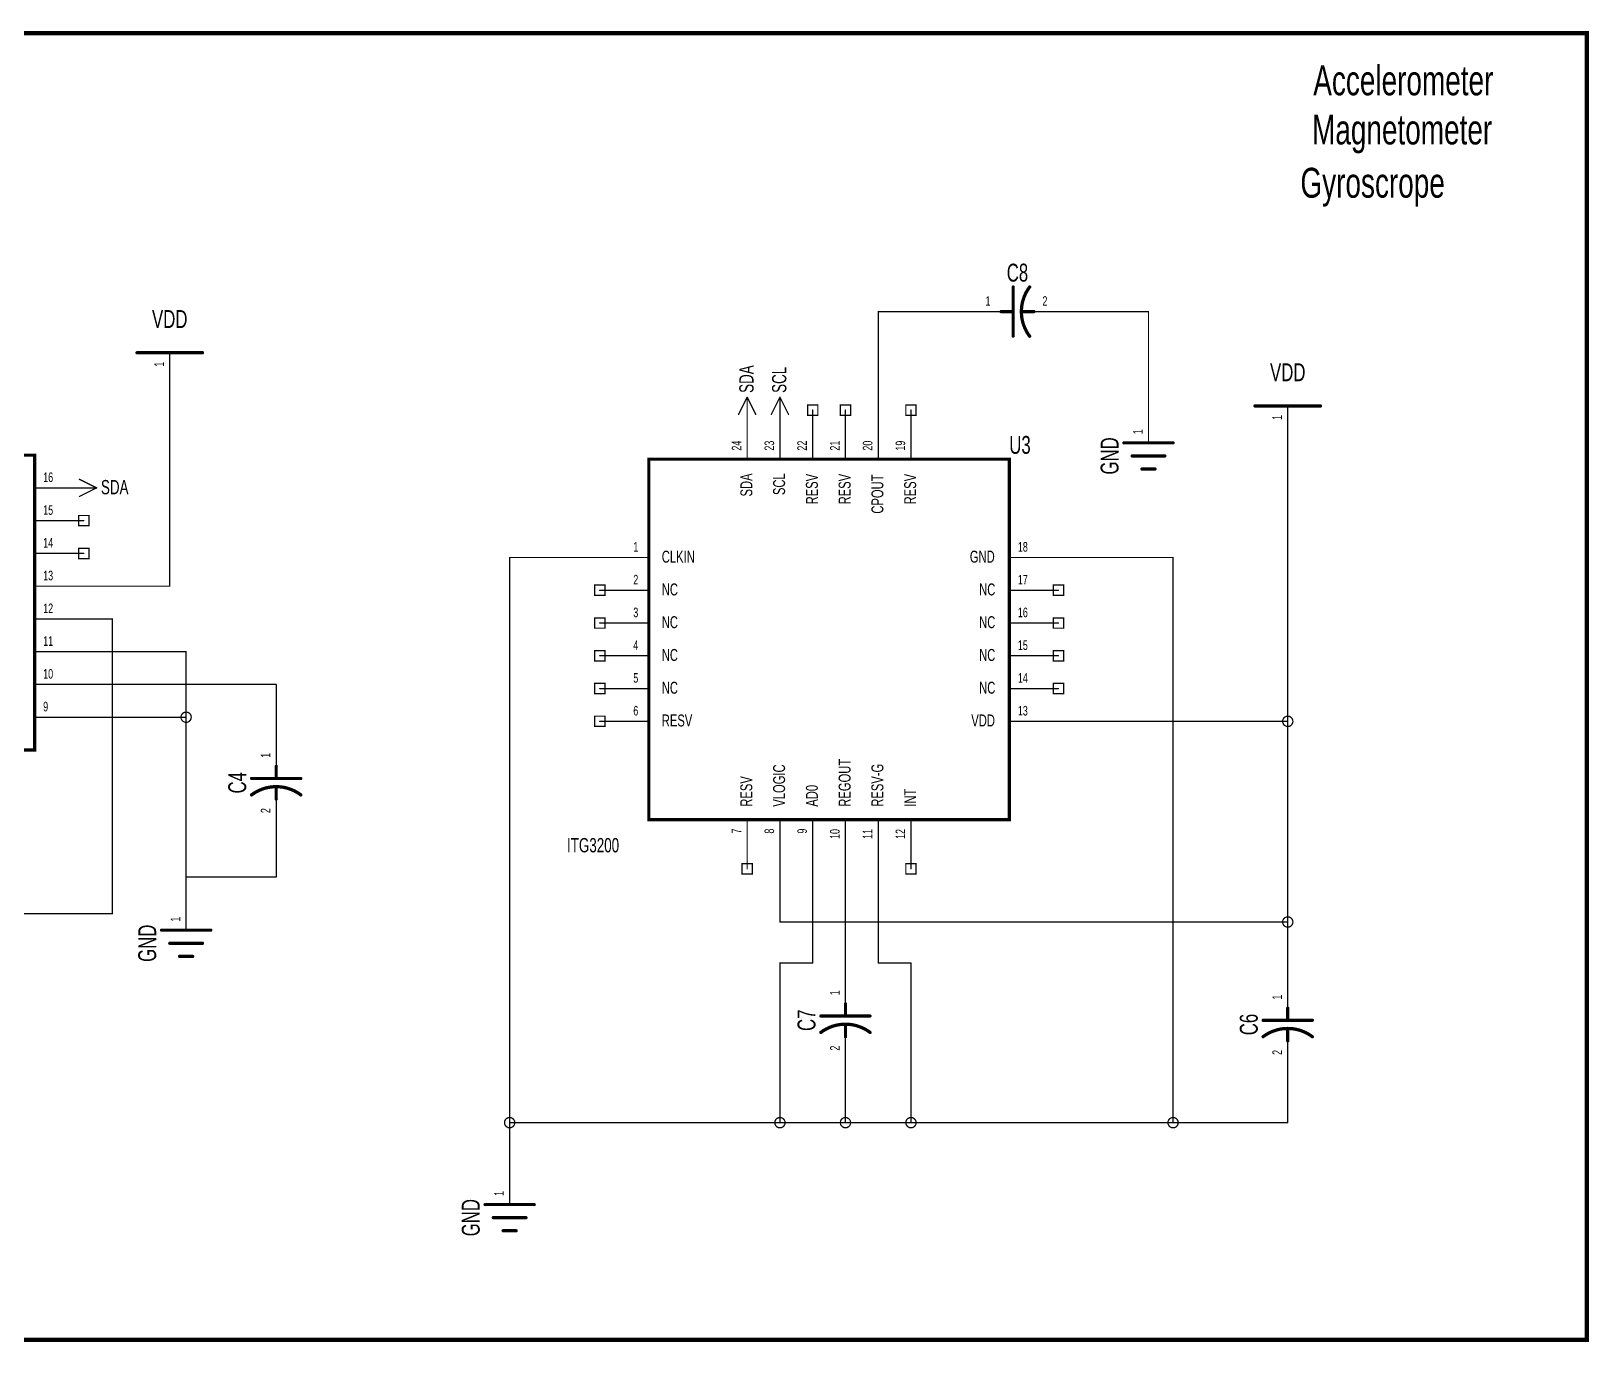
# Model space of a CAD drawing. Extents: x -0.01 to 8.42, y -0.01 to 8.02.
# Drawn here: x 3.664 to 8.419, y -0.007 to 3.994 of the extents above; entities that cross this region are included whole.
import ezdxf
from ezdxf.enums import TextEntityAlignment as Align

# ---------------------------------------------------------------- set-up
doc = ezdxf.new("R2010")
doc.units = 0
for name, color, linetype in [('Element', 253, 'CONTINUOUS'), ('Net', 50, 'CONTINUOUS'), ('Pin', 50, 'CONTINUOUS'), ('Shapes', 252, 'CONTINUOUS')]:
    doc.layers.add(name, color=color, linetype=linetype)

msp = doc.modelspace()

# ---------------------------------------------------------------- linework, layer by layer
at = {"layer": 'Element', "linetype": 'CONTINUOUS'}
for points, const_width in [([(6.6595, 3.213, 1), (6.6645, 3.213, 1), (6.6595, 3.213, 1)], 0.0049), ([(6.7097, 3.2132, 1), (6.7147, 3.2132, 1), (6.7097, 3.2132, 1)], 0.005), ([(6.6225, 3.138, 1), (6.6275, 3.138, 1), (6.6225, 3.138, 1)], 0.0049), ([(6.6595, 3.138, 1), (6.6645, 3.138, 1), (6.6595, 3.138, 1)], 0.0049), ([(6.6845, 3.138, 1), (6.6895, 3.138, 1), (6.6845, 3.138, 1)], 0.0049), ([(6.7225, 3.138, 1), (6.7275, 3.138, 1), (6.7225, 3.138, 1)], 0.0049), ([(6.6595, 3.063, 1), (6.6645, 3.063, 1), (6.6595, 3.063, 1)], 0.0049), ([(6.7097, 3.0628, 1), (6.7147, 3.0628, 1), (6.7097, 3.0628, 1)], 0.005), ([(3.985, 3.0125, 1), (3.99, 3.0125, 1), (3.985, 3.0125, 1)], 0.0049), ([(4.185, 3.0125, 1), (4.19, 3.0125, 1), (4.185, 3.0125, 1)], 0.0049), ([(7.3975, 2.85, 1), (7.4025, 2.85, 1), (7.3975, 2.85, 1)], 0.0049), ([(7.5975, 2.85, 1), (7.6025, 2.85, 1), (7.5975, 2.85, 1)], 0.0049), ([(6.9975, 2.7375, 1), (7.0025, 2.7375, 1), (6.9975, 2.7375, 1)], 0.0049), ([(7.1475, 2.7375, 1), (7.1525, 2.7375, 1), (7.1475, 2.7375, 1)], 0.0049), ([(7.0225, 2.6975, 1), (7.0275, 2.6975, 1), (7.0225, 2.6975, 1)], 0.0049), ([(7.1225, 2.6975, 1), (7.1275, 2.6975, 1), (7.1225, 2.6975, 1)], 0.0049), ([(7.0525, 2.6575, 1), (7.0575, 2.6575, 1), (7.0525, 2.6575, 1)], 0.0049), ([(7.0925, 2.6575, 1), (7.0975, 2.6575, 1), (7.0925, 2.6575, 1)], 0.0049), ([(4.335, 1.713, 1), (4.34, 1.713, 1), (4.335, 1.713, 1)], 0.0049), ([(4.41, 1.75, 1), (4.415, 1.75, 1), (4.41, 1.75, 1)], 0.0049), ([(4.41, 1.713, 1), (4.415, 1.713, 1), (4.41, 1.713, 1)], 0.0049), ([(4.485, 1.713, 1), (4.49, 1.713, 1), (4.485, 1.713, 1)], 0.0049), ([(4.3348, 1.6628, 1), (4.3398, 1.6628, 1), (4.3348, 1.6628, 1)], 0.005), ([(4.41, 1.688, 1), (4.415, 1.688, 1), (4.41, 1.688, 1)], 0.0049), ([(4.4852, 1.6628, 1), (4.4902, 1.6628, 1), (4.4852, 1.6628, 1)], 0.005), ([(4.41, 1.65, 1), (4.415, 1.65, 1), (4.41, 1.65, 1)], 0.0049), ([(4.06, 1.25, 1), (4.065, 1.25, 1), (4.06, 1.25, 1)], 0.0049), ([(4.21, 1.25, 1), (4.215, 1.25, 1), (4.21, 1.25, 1)], 0.0049), ([(4.085, 1.21, 1), (4.09, 1.21, 1), (4.085, 1.21, 1)], 0.0049), ([(4.185, 1.21, 1), (4.19, 1.21, 1), (4.185, 1.21, 1)], 0.0049), ([(4.115, 1.17, 1), (4.12, 1.17, 1), (4.115, 1.17, 1)], 0.0049), ([(4.155, 1.17, 1), (4.16, 1.17, 1), (4.155, 1.17, 1)], 0.0049), ([(6.1475, 1.025, 1), (6.1525, 1.025, 1), (6.1475, 1.025, 1)], 0.0049), ([(7.4975, 1.012, 1), (7.5025, 1.012, 1), (7.4975, 1.012, 1)], 0.0049), ([(6.0725, 0.988, 1), (6.0775, 0.988, 1), (6.0725, 0.988, 1)], 0.0049), ([(6.1475, 0.988, 1), (6.1525, 0.988, 1), (6.1475, 0.988, 1)], 0.0049), ([(6.1475, 0.963, 1), (6.1525, 0.963, 1), (6.1475, 0.963, 1)], 0.0049), ([(6.2225, 0.988, 1), (6.2275, 0.988, 1), (6.2225, 0.988, 1)], 0.0049), ([(7.4225, 0.975, 1), (7.4275, 0.975, 1), (7.4225, 0.975, 1)], 0.0049), ([(7.4975, 0.975, 1), (7.5025, 0.975, 1), (7.4975, 0.975, 1)], 0.0049), ([(7.4975, 0.95, 1), (7.5025, 0.95, 1), (7.4975, 0.95, 1)], 0.0049), ([(7.5725, 0.975, 1), (7.5775, 0.975, 1), (7.5725, 0.975, 1)], 0.0049), ([(6.0723, 0.9378, 1), (6.0773, 0.9378, 1), (6.0723, 0.9378, 1)], 0.005), ([(6.1475, 0.925, 1), (6.1525, 0.925, 1), (6.1475, 0.925, 1)], 0.0049), ([(6.2227, 0.9378, 1), (6.2277, 0.9378, 1), (6.2227, 0.9378, 1)], 0.005), ([(7.4223, 0.9248, 1), (7.4273, 0.9248, 1), (7.4223, 0.9248, 1)], 0.005), ([(7.4975, 0.912, 1), (7.5025, 0.912, 1), (7.4975, 0.912, 1)], 0.0049), ([(7.5727, 0.9248, 1), (7.5777, 0.9248, 1), (7.5727, 0.9248, 1)], 0.005), ([(5.0475, 0.4125, 1), (5.0525, 0.4125, 1), (5.0475, 0.4125, 1)], 0.0049), ([(5.1975, 0.4125, 1), (5.2025, 0.4125, 1), (5.1975, 0.4125, 1)], 0.0049), ([(5.0725, 0.3725, 1), (5.0775, 0.3725, 1), (5.0725, 0.3725, 1)], 0.0049), ([(5.1025, 0.3325, 1), (5.1075, 0.3325, 1), (5.1025, 0.3325, 1)], 0.0049), ([(5.1425, 0.3325, 1), (5.1475, 0.3325, 1), (5.1425, 0.3325, 1)], 0.0049), ([(5.1725, 0.3725, 1), (5.1775, 0.3725, 1), (5.1725, 0.3725, 1)], 0.0049)]:
    msp.add_lwpolyline(points, format="xyb", dxfattribs=dict(at, const_width=const_width))
for points, const_width in [([(6.662, 3.063), (6.662, 3.213)], 0.0098), ([(6.7122, 3.2132), (6.7075, 3.2066), (6.7033, 3.1997), (6.6995, 3.1926), (6.6963, 3.1852), (6.6935, 3.1777), (6.6911, 3.1699), (6.6893, 3.1621), (6.688, 3.1541), (6.6873, 3.1461), (6.687, 3.138), (6.6873, 3.1299), (6.688, 3.1219), (6.6893, 3.1139), (6.6911, 3.1061), (6.6935, 3.0983), (6.6963, 3.0908), (6.6996, 3.0834), (6.7033, 3.0763), (6.7075, 3.0694), (6.7122, 3.0628)], 0.01), ([(6.625, 3.138), (6.662, 3.138)], 0.0098), ([(6.687, 3.138), (6.725, 3.138)], 0.0098), ([(3.9875, 3.0125), (4.1875, 3.0125)], 0.0098), ([(7.4, 2.85), (7.6, 2.85)], 0.0098), ([(7, 2.7375), (7.15, 2.7375)], 0.0098), ([(3.175, 2.7), (3.675, 2.7), (3.675, 1.8), (3.175, 1.8), (3.175, 2.7)], 0.0098), ([(5.55, 2.6875), (6.65, 2.6875), (6.65, 1.5875), (5.55, 1.5875), (5.55, 2.6875)], 0.0098), ([(7.025, 2.6975), (7.125, 2.6975)], 0.0098), ([(7.055, 2.6575), (7.095, 2.6575)], 0.0098), ([(4.3375, 1.713), (4.4875, 1.713)], 0.0098), ([(4.4125, 1.75), (4.4125, 1.713)], 0.0098), ([(4.4877, 1.6628), (4.4811, 1.6675), (4.4742, 1.6717), (4.4671, 1.6755), (4.4597, 1.6787), (4.4522, 1.6815), (4.4444, 1.6839), (4.4366, 1.6857), (4.4286, 1.687), (4.4206, 1.6877), (4.4125, 1.688), (4.4044, 1.6877), (4.3964, 1.687), (4.3884, 1.6857), (4.3806, 1.6839), (4.3728, 1.6815), (4.3653, 1.6787), (4.3579, 1.6754), (4.3508, 1.6717), (4.3439, 1.6675), (4.3373, 1.6628)], 0.01), ([(4.4125, 1.688), (4.4125, 1.65)], 0.0098), ([(4.0625, 1.25), (4.2125, 1.25)], 0.0098), ([(4.0875, 1.21), (4.1875, 1.21)], 0.0098), ([(4.1175, 1.17), (4.1575, 1.17)], 0.0098), ([(6.15, 1.025), (6.15, 0.988)], 0.0098), ([(7.5, 1.012), (7.5, 0.975)], 0.0098), ([(6.2252, 0.9378), (6.2186, 0.9425), (6.2117, 0.9467), (6.2046, 0.9505), (6.1972, 0.9537), (6.1897, 0.9565), (6.1819, 0.9589), (6.1741, 0.9607), (6.1661, 0.962), (6.1581, 0.9627), (6.15, 0.963), (6.1419, 0.9627), (6.1339, 0.962), (6.1259, 0.9607), (6.1181, 0.9589), (6.1103, 0.9565), (6.1028, 0.9537), (6.0954, 0.9504), (6.0883, 0.9467), (6.0814, 0.9425), (6.0748, 0.9378)], 0.01), ([(6.075, 0.988), (6.225, 0.988)], 0.0098), ([(6.15, 0.963), (6.15, 0.925)], 0.0098), ([(7.5752, 0.9248), (7.5686, 0.9295), (7.5617, 0.9337), (7.5546, 0.9375), (7.5472, 0.9407), (7.5397, 0.9435), (7.5319, 0.9459), (7.5241, 0.9477), (7.5161, 0.949), (7.5081, 0.9497), (7.5, 0.95), (7.4919, 0.9497), (7.4839, 0.949), (7.4759, 0.9477), (7.4681, 0.9459), (7.4603, 0.9435), (7.4528, 0.9407), (7.4454, 0.9374), (7.4383, 0.9337), (7.4314, 0.9295), (7.4248, 0.9248)], 0.01), ([(7.425, 0.975), (7.575, 0.975)], 0.0098), ([(7.5, 0.95), (7.5, 0.912)], 0.0098), ([(5.05, 0.4125), (5.2, 0.4125)], 0.0098), ([(5.075, 0.3725), (5.175, 0.3725)], 0.0098), ([(5.105, 0.3325), (5.145, 0.3325)], 0.0098)]:
    msp.add_lwpolyline(points, dxfattribs=dict(at, const_width=const_width))
at = {"layer": 'Net', "linetype": 'CONTINUOUS', "const_width": 0.002}
for points in [[(6.249, 3.138, 1), (6.251, 3.138, 1), (6.249, 3.138, 1)], [(6.249, 3.138, 1), (6.251, 3.138, 1), (6.249, 3.138, 1)], [(6.474, 3.138, 1), (6.476, 3.138, 1), (6.474, 3.138, 1)], [(6.874, 3.138, 1), (6.876, 3.138, 1), (6.874, 3.138, 1)], [(7.074, 3.138, 1), (7.076, 3.138, 1), (7.074, 3.138, 1)], [(7.074, 3.138, 1), (7.076, 3.138, 1), (7.074, 3.138, 1)], [(4.0865, 2.8625, 1), (4.0885, 2.8625, 1), (4.0865, 2.8625, 1)], [(7.074, 2.8875, 1), (7.076, 2.8875, 1), (7.074, 2.8875, 1)], [(6.249, 2.8375, 1), (6.251, 2.8375, 1), (6.249, 2.8375, 1)], [(7.499, 2.7, 1), (7.501, 2.7, 1), (7.499, 2.7, 1)], [(5.124, 2.3875, 1), (5.126, 2.3875, 1), (5.124, 2.3875, 1)], [(5.124, 2.3875, 1), (5.126, 2.3875, 1), (5.124, 2.3875, 1)], [(5.399, 2.3875, 1), (5.401, 2.3875, 1), (5.399, 2.3875, 1)], [(6.799, 2.3875, 1), (6.801, 2.3875, 1), (6.799, 2.3875, 1)], [(7.149, 2.3875, 1), (7.151, 2.3875, 1), (7.149, 2.3875, 1)], [(7.149, 2.3875, 1), (7.151, 2.3875, 1), (7.149, 2.3875, 1)], [(3.824, 2.3, 1), (3.826, 2.3, 1), (3.824, 2.3, 1)], [(4.0865, 2.3, 1), (4.0885, 2.3, 1), (4.0865, 2.3, 1)], [(4.0865, 2.3, 1), (4.0885, 2.3, 1), (4.0865, 2.3, 1)], [(3.824, 2.2, 1), (3.826, 2.2, 1), (3.824, 2.2, 1)], [(3.9115, 2.2, 1), (3.9135, 2.2, 1), (3.9115, 2.2, 1)], [(3.9115, 2.2, 1), (3.9135, 2.2, 1), (3.9115, 2.2, 1)], [(3.824, 2.1, 1), (3.826, 2.1, 1), (3.824, 2.1, 1)], [(4.1365, 2.1, 1), (4.1385, 2.1, 1), (4.1365, 2.1, 1)], [(4.1365, 2.1, 1), (4.1385, 2.1, 1), (4.1365, 2.1, 1)], [(3.824, 2, 1), (3.826, 2, 1), (3.824, 2, 1)], [(4.4115, 2, 1), (4.4135, 2, 1), (4.4115, 2, 1)], [(4.4115, 2, 1), (4.4135, 2, 1), (4.4115, 2, 1)], [(3.824, 1.9, 1), (3.826, 1.9, 1), (3.824, 1.9, 1)], [(4.1208, 1.9, 1), (4.1227, 1.9, 1), (4.1208, 1.9, 1)], [(4.1208, 1.9, 1), (4.1227, 1.9, 1), (4.1208, 1.9, 1)], [(4.1365, 1.9, 1), (4.1385, 1.9, 1), (4.1365, 1.9, 1)], [(4.1365, 1.9, 1), (4.1385, 1.9, 1), (4.1365, 1.9, 1)], [(4.1365, 1.9, 1), (4.1385, 1.9, 1), (4.1365, 1.9, 1)], [(4.1365, 1.9, 1), (4.1385, 1.9, 1), (4.1365, 1.9, 1)], [(4.4115, 1.9, 1), (4.4135, 1.9, 1), (4.4115, 1.9, 1)], [(6.799, 1.8875, 1), (6.801, 1.8875, 1), (6.799, 1.8875, 1)], [(7.4833, 1.8875, 1), (7.4852, 1.8875, 1), (7.4833, 1.8875, 1)], [(7.499, 1.8875, 1), (7.501, 1.8875, 1), (7.499, 1.8875, 1)], [(7.499, 1.8875, 1), (7.501, 1.8875, 1), (7.499, 1.8875, 1)], [(7.499, 1.8875, 1), (7.501, 1.8875, 1), (7.499, 1.8875, 1)], [(4.4115, 1.5, 1), (4.4135, 1.5, 1), (4.4115, 1.5, 1)], [(5.949, 1.4375, 1), (5.951, 1.4375, 1), (5.949, 1.4375, 1)], [(6.049, 1.4375, 1), (6.051, 1.4375, 1), (6.049, 1.4375, 1)], [(6.149, 1.4375, 1), (6.151, 1.4375, 1), (6.149, 1.4375, 1)], [(6.249, 1.4375, 1), (6.251, 1.4375, 1), (6.249, 1.4375, 1)], [(4.1365, 1.4125, 1), (4.1385, 1.4125, 1), (4.1365, 1.4125, 1)], [(4.1365, 1.4125, 1), (4.1385, 1.4125, 1), (4.1365, 1.4125, 1)], [(4.1365, 1.4, 1), (4.1385, 1.4, 1), (4.1365, 1.4, 1)], [(4.4115, 1.4125, 1), (4.4135, 1.4125, 1), (4.4115, 1.4125, 1)], [(4.4115, 1.4125, 1), (4.4135, 1.4125, 1), (4.4115, 1.4125, 1)], [(3.9115, 1.3, 1), (3.9135, 1.3, 1), (3.9115, 1.3, 1)], [(3.9115, 1.3, 1), (3.9135, 1.3, 1), (3.9115, 1.3, 1)], [(5.949, 1.275, 1), (5.951, 1.275, 1), (5.949, 1.275, 1)], [(5.949, 1.275, 1), (5.951, 1.275, 1), (5.949, 1.275, 1)], [(7.4833, 1.275, 1), (7.4852, 1.275, 1), (7.4833, 1.275, 1)], [(7.499, 1.275, 1), (7.501, 1.275, 1), (7.499, 1.275, 1)], [(7.499, 1.275, 1), (7.501, 1.275, 1), (7.499, 1.275, 1)], [(7.499, 1.275, 1), (7.501, 1.275, 1), (7.499, 1.275, 1)], [(5.949, 1.15, 1), (5.951, 1.15, 1), (5.949, 1.15, 1)], [(5.949, 1.15, 1), (5.951, 1.15, 1), (5.949, 1.15, 1)], [(6.049, 1.15, 1), (6.051, 1.15, 1), (6.049, 1.15, 1)], [(6.049, 1.15, 1), (6.051, 1.15, 1), (6.049, 1.15, 1)], [(6.149, 1.175, 1), (6.151, 1.175, 1), (6.149, 1.175, 1)], [(6.249, 1.15, 1), (6.251, 1.15, 1), (6.249, 1.15, 1)], [(6.249, 1.15, 1), (6.251, 1.15, 1), (6.249, 1.15, 1)], [(6.349, 1.15, 1), (6.351, 1.15, 1), (6.349, 1.15, 1)], [(6.349, 1.15, 1), (6.351, 1.15, 1), (6.349, 1.15, 1)], [(7.499, 1.162, 1), (7.501, 1.162, 1), (7.499, 1.162, 1)], [(6.149, 0.775, 1), (6.151, 0.775, 1), (6.149, 0.775, 1)], [(7.499, 0.762, 1), (7.501, 0.762, 1), (7.499, 0.762, 1)], [(5.1083, 0.6625, 1), (5.1102, 0.6625, 1), (5.1083, 0.6625, 1)], [(5.124, 0.6625, 1), (5.126, 0.6625, 1), (5.124, 0.6625, 1)], [(5.9333, 0.6625, 1), (5.9352, 0.6625, 1), (5.9333, 0.6625, 1)], [(5.949, 0.6625, 1), (5.951, 0.6625, 1), (5.949, 0.6625, 1)], [(5.949, 0.6625, 1), (5.951, 0.6625, 1), (5.949, 0.6625, 1)], [(5.949, 0.6625, 1), (5.951, 0.6625, 1), (5.949, 0.6625, 1)], [(6.1333, 0.6625, 1), (6.1352, 0.6625, 1), (6.1333, 0.6625, 1)], [(6.149, 0.6625, 1), (6.151, 0.6625, 1), (6.149, 0.6625, 1)], [(6.3333, 0.6625, 1), (6.3352, 0.6625, 1), (6.3333, 0.6625, 1)], [(6.349, 0.6625, 1), (6.351, 0.6625, 1), (6.349, 0.6625, 1)], [(6.349, 0.6625, 1), (6.351, 0.6625, 1), (6.349, 0.6625, 1)], [(6.349, 0.6625, 1), (6.351, 0.6625, 1), (6.349, 0.6625, 1)], [(7.1333, 0.6625, 1), (7.1352, 0.6625, 1), (7.1333, 0.6625, 1)], [(7.149, 0.6625, 1), (7.151, 0.6625, 1), (7.149, 0.6625, 1)], [(7.149, 0.6625, 1), (7.151, 0.6625, 1), (7.149, 0.6625, 1)], [(7.149, 0.6625, 1), (7.151, 0.6625, 1), (7.149, 0.6625, 1)], [(7.499, 0.6625, 1), (7.501, 0.6625, 1), (7.499, 0.6625, 1)], [(7.499, 0.6625, 1), (7.501, 0.6625, 1), (7.499, 0.6625, 1)], [(5.124, 0.5625, 1), (5.126, 0.5625, 1), (5.124, 0.5625, 1)]]:
    msp.add_lwpolyline(points, format="xyb", dxfattribs=at)
at = {"layer": 'Net', "linetype": 'CONTINUOUS', "const_width": 0.0039}
for points in [[(6.25, 2.8375), (6.25, 3.138)], [(6.25, 3.138), (6.475, 3.138)], [(6.875, 3.138), (7.075, 3.138)], [(7.075, 3.138), (7.075, 2.8875)], [(4.0875, 2.3), (4.0875, 2.8625)], [(7.5, 1.8875), (7.5, 2.7)], [(5.4, 2.3875), (5.125, 2.3875)], [(5.125, 2.3875), (5.125, 0.5625)], [(6.8, 2.3875), (7.15, 2.3875)], [(7.15, 2.3875), (7.15, 0.6625)], [(3.825, 2.3), (4.0875, 2.3)], [(3.825, 2.2), (3.9125, 2.2)], [(3.9125, 2.2), (3.9125, 1.3)], [(3.825, 2.1), (4.1375, 2.1)], [(4.1375, 2.1), (4.1375, 1.9)], [(3.825, 2), (4.4125, 2)], [(4.4125, 2), (4.4125, 1.9)], [(3.825, 1.9), (4.1375, 1.9)], [(4.1218, 1.9), (4.1225, 1.8951), (4.1248, 1.8907), (4.1282, 1.8873), (4.1326, 1.885), (4.1375, 1.8843), (4.1424, 1.885), (4.1468, 1.8873), (4.1502, 1.8907), (4.1525, 1.8951), (4.1532, 1.9), (4.1525, 1.9049), (4.1502, 1.9093), (4.1468, 1.9127), (4.1424, 1.915), (4.1375, 1.9157), (4.1326, 1.915), (4.1282, 1.9127), (4.1248, 1.9093), (4.1225, 1.9049), (4.1218, 1.9)], [(4.1218, 1.9), (4.1225, 1.8951), (4.1248, 1.8907), (4.1282, 1.8873), (4.1326, 1.885), (4.1375, 1.8843), (4.1424, 1.885), (4.1468, 1.8873), (4.1502, 1.8907), (4.1525, 1.8951), (4.1532, 1.9), (4.1525, 1.9049), (4.1502, 1.9093), (4.1468, 1.9127), (4.1424, 1.915), (4.1375, 1.9157), (4.1326, 1.915), (4.1282, 1.9127), (4.1248, 1.9093), (4.1225, 1.9049), (4.1218, 1.9)], [(4.1375, 1.9), (4.1375, 1.4)], [(4.1375, 1.4125), (4.1375, 1.9)], [(7.4843, 1.8875), (7.485, 1.8826), (7.4873, 1.8782), (7.4907, 1.8748), (7.4951, 1.8725), (7.5, 1.8718), (7.5049, 1.8725), (7.5093, 1.8748), (7.5127, 1.8782), (7.515, 1.8826), (7.5157, 1.8875), (7.515, 1.8924), (7.5127, 1.8968), (7.5093, 1.9002), (7.5049, 1.9025), (7.5, 1.9032), (7.4951, 1.9025), (7.4907, 1.9002), (7.4873, 1.8968), (7.485, 1.8924), (7.4843, 1.8875)], [(6.8, 1.8875), (7.5, 1.8875)], [(7.5, 1.275), (7.5, 1.8875)], [(4.4125, 1.5), (4.4125, 1.4125)], [(5.95, 1.4375), (5.95, 1.275)], [(6.05, 1.4375), (6.05, 1.15)], [(6.15, 1.175), (6.15, 1.4375)], [(6.25, 1.4375), (6.25, 1.15)], [(4.4125, 1.4125), (4.1375, 1.4125)], [(3.9125, 1.3), (2.8125, 1.3)], [(7.4843, 1.275), (7.485, 1.2701), (7.4873, 1.2657), (7.4907, 1.2623), (7.4951, 1.26), (7.5, 1.2593), (7.5049, 1.26), (7.5093, 1.2623), (7.5127, 1.2657), (7.515, 1.2701), (7.5157, 1.275), (7.515, 1.2799), (7.5127, 1.2843), (7.5093, 1.2877), (7.5049, 1.29), (7.5, 1.2907), (7.4951, 1.29), (7.4907, 1.2877), (7.4873, 1.2843), (7.485, 1.2799), (7.4843, 1.275)], [(5.95, 1.275), (7.5, 1.275)], [(7.5, 1.162), (7.5, 1.275)], [(6.05, 1.15), (5.95, 1.15)], [(5.95, 1.15), (5.95, 0.6625)], [(6.25, 1.15), (6.35, 1.15)], [(6.35, 1.15), (6.35, 0.6625)], [(6.15, 0.775), (6.15, 0.6625)], [(7.5, 0.762), (7.5, 0.6625)], [(5.1093, 0.6625), (5.11, 0.6576), (5.1123, 0.6532), (5.1157, 0.6498), (5.1201, 0.6475), (5.125, 0.6468), (5.1299, 0.6475), (5.1343, 0.6498), (5.1377, 0.6532), (5.14, 0.6576), (5.1407, 0.6625), (5.14, 0.6674), (5.1377, 0.6718), (5.1343, 0.6752), (5.1299, 0.6775), (5.125, 0.6782), (5.1201, 0.6775), (5.1157, 0.6752), (5.1123, 0.6718), (5.11, 0.6674), (5.1093, 0.6625)], [(5.9343, 0.6625), (5.935, 0.6576), (5.9373, 0.6532), (5.9407, 0.6498), (5.9451, 0.6475), (5.95, 0.6468), (5.9549, 0.6475), (5.9593, 0.6498), (5.9627, 0.6532), (5.965, 0.6576), (5.9657, 0.6625), (5.965, 0.6674), (5.9627, 0.6718), (5.9593, 0.6752), (5.9549, 0.6775), (5.95, 0.6782), (5.9451, 0.6775), (5.9407, 0.6752), (5.9373, 0.6718), (5.935, 0.6674), (5.9343, 0.6625)], [(6.1343, 0.6625), (6.135, 0.6576), (6.1373, 0.6532), (6.1407, 0.6498), (6.1451, 0.6475), (6.15, 0.6468), (6.1549, 0.6475), (6.1593, 0.6498), (6.1627, 0.6532), (6.165, 0.6576), (6.1657, 0.6625), (6.165, 0.6674), (6.1627, 0.6718), (6.1593, 0.6752), (6.1549, 0.6775), (6.15, 0.6782), (6.1451, 0.6775), (6.1407, 0.6752), (6.1373, 0.6718), (6.135, 0.6674), (6.1343, 0.6625)], [(6.3343, 0.6625), (6.335, 0.6576), (6.3373, 0.6532), (6.3407, 0.6498), (6.3451, 0.6475), (6.35, 0.6468), (6.3549, 0.6475), (6.3593, 0.6498), (6.3627, 0.6532), (6.365, 0.6576), (6.3657, 0.6625), (6.365, 0.6674), (6.3627, 0.6718), (6.3593, 0.6752), (6.3549, 0.6775), (6.35, 0.6782), (6.3451, 0.6775), (6.3407, 0.6752), (6.3373, 0.6718), (6.335, 0.6674), (6.3343, 0.6625)], [(7.1343, 0.6625), (7.135, 0.6576), (7.1373, 0.6532), (7.1407, 0.6498), (7.1451, 0.6475), (7.15, 0.6468), (7.1549, 0.6475), (7.1593, 0.6498), (7.1627, 0.6532), (7.165, 0.6576), (7.1657, 0.6625), (7.165, 0.6674), (7.1627, 0.6718), (7.1593, 0.6752), (7.1549, 0.6775), (7.15, 0.6782), (7.1451, 0.6775), (7.1407, 0.6752), (7.1373, 0.6718), (7.135, 0.6674), (7.1343, 0.6625)], [(5.95, 0.6625), (5.125, 0.6625)], [(6.35, 0.6625), (5.95, 0.6625)], [(7.15, 0.6625), (6.35, 0.6625)], [(7.5, 0.6625), (7.15, 0.6625)]]:
    msp.add_lwpolyline(points, dxfattribs=at)
at = {"layer": 'Pin', "linetype": 'CONTINUOUS', "const_width": 0.002}
for points in [[(6.474, 3.138, 1), (6.476, 3.138, 1), (6.474, 3.138, 1)], [(6.624, 3.138, 1), (6.626, 3.138, 1), (6.624, 3.138, 1)], [(6.724, 3.138, 1), (6.726, 3.138, 1), (6.724, 3.138, 1)], [(6.874, 3.138, 1), (6.876, 3.138, 1), (6.874, 3.138, 1)], [(4.0865, 3.0125, 1), (4.0885, 3.0125, 1), (4.0865, 3.0125, 1)], [(4.0865, 2.8625, 1), (4.0885, 2.8625, 1), (4.0865, 2.8625, 1)], [(5.849, 2.8769, 1), (5.851, 2.8769, 1), (5.849, 2.8769, 1)], [(5.849, 2.8769, 1), (5.851, 2.8769, 1), (5.849, 2.8769, 1)], [(5.849, 2.8769, 1), (5.851, 2.8769, 1), (5.849, 2.8769, 1)], [(5.949, 2.8769, 1), (5.951, 2.8769, 1), (5.949, 2.8769, 1)], [(5.949, 2.8769, 1), (5.951, 2.8769, 1), (5.949, 2.8769, 1)], [(5.949, 2.8769, 1), (5.951, 2.8769, 1), (5.949, 2.8769, 1)], [(7.074, 2.8875, 1), (7.076, 2.8875, 1), (7.074, 2.8875, 1)], [(5.8228, 2.8244, 1), (5.8247, 2.8244, 1), (5.8228, 2.8244, 1)], [(5.849, 2.8375, 1), (5.851, 2.8375, 1), (5.849, 2.8375, 1)], [(5.849, 2.8375, 1), (5.851, 2.8375, 1), (5.849, 2.8375, 1)], [(5.8753, 2.8244, 1), (5.8772, 2.8244, 1), (5.8753, 2.8244, 1)], [(5.9228, 2.8244, 1), (5.9247, 2.8244, 1), (5.9228, 2.8244, 1)], [(5.949, 2.8375, 1), (5.951, 2.8375, 1), (5.949, 2.8375, 1)], [(5.949, 2.8375, 1), (5.951, 2.8375, 1), (5.949, 2.8375, 1)], [(5.9753, 2.8244, 1), (5.9772, 2.8244, 1), (5.9753, 2.8244, 1)], [(6.049, 2.8375, 1), (6.051, 2.8375, 1), (6.049, 2.8375, 1)], [(6.149, 2.8375, 1), (6.151, 2.8375, 1), (6.149, 2.8375, 1)], [(6.249, 2.8375, 1), (6.251, 2.8375, 1), (6.249, 2.8375, 1)], [(6.349, 2.8375, 1), (6.351, 2.8375, 1), (6.349, 2.8375, 1)], [(7.499, 2.85, 1), (7.501, 2.85, 1), (7.499, 2.85, 1)], [(7.074, 2.7375, 1), (7.076, 2.7375, 1), (7.074, 2.7375, 1)], [(5.849, 2.6875, 1), (5.851, 2.6875, 1), (5.849, 2.6875, 1)], [(5.949, 2.6875, 1), (5.951, 2.6875, 1), (5.949, 2.6875, 1)], [(6.049, 2.6875, 1), (6.051, 2.6875, 1), (6.049, 2.6875, 1)], [(6.149, 2.6875, 1), (6.151, 2.6875, 1), (6.149, 2.6875, 1)], [(6.249, 2.6875, 1), (6.251, 2.6875, 1), (6.249, 2.6875, 1)], [(6.349, 2.6875, 1), (6.351, 2.6875, 1), (6.349, 2.6875, 1)], [(7.499, 2.7, 1), (7.501, 2.7, 1), (7.499, 2.7, 1)], [(3.8109, 2.6262, 1), (3.8129, 2.6262, 1), (3.8109, 2.6262, 1)], [(3.674, 2.6, 1), (3.676, 2.6, 1), (3.674, 2.6, 1)], [(3.8109, 2.5738, 1), (3.8129, 2.5738, 1), (3.8109, 2.5738, 1)], [(3.824, 2.6, 1), (3.826, 2.6, 1), (3.824, 2.6, 1)], [(3.824, 2.6, 1), (3.826, 2.6, 1), (3.824, 2.6, 1)], [(3.8634, 2.6, 1), (3.8654, 2.6, 1), (3.8634, 2.6, 1)], [(3.8634, 2.6, 1), (3.8654, 2.6, 1), (3.8634, 2.6, 1)], [(3.8634, 2.6, 1), (3.8654, 2.6, 1), (3.8634, 2.6, 1)], [(3.674, 2.5, 1), (3.676, 2.5, 1), (3.674, 2.5, 1)], [(3.824, 2.5, 1), (3.826, 2.5, 1), (3.824, 2.5, 1)], [(3.674, 2.4, 1), (3.676, 2.4, 1), (3.674, 2.4, 1)], [(3.824, 2.4, 1), (3.826, 2.4, 1), (3.824, 2.4, 1)], [(5.399, 2.3875, 1), (5.401, 2.3875, 1), (5.399, 2.3875, 1)], [(5.549, 2.3875, 1), (5.551, 2.3875, 1), (5.549, 2.3875, 1)], [(6.649, 2.3875, 1), (6.651, 2.3875, 1), (6.649, 2.3875, 1)], [(6.799, 2.3875, 1), (6.801, 2.3875, 1), (6.799, 2.3875, 1)], [(3.674, 2.3, 1), (3.676, 2.3, 1), (3.674, 2.3, 1)], [(3.824, 2.3, 1), (3.826, 2.3, 1), (3.824, 2.3, 1)], [(5.399, 2.2875, 1), (5.401, 2.2875, 1), (5.399, 2.2875, 1)], [(5.549, 2.2875, 1), (5.551, 2.2875, 1), (5.549, 2.2875, 1)], [(6.649, 2.2875, 1), (6.651, 2.2875, 1), (6.649, 2.2875, 1)], [(6.799, 2.2875, 1), (6.801, 2.2875, 1), (6.799, 2.2875, 1)], [(3.674, 2.2, 1), (3.676, 2.2, 1), (3.674, 2.2, 1)], [(3.824, 2.2, 1), (3.826, 2.2, 1), (3.824, 2.2, 1)], [(5.399, 2.1875, 1), (5.401, 2.1875, 1), (5.399, 2.1875, 1)], [(5.549, 2.1875, 1), (5.551, 2.1875, 1), (5.549, 2.1875, 1)], [(6.649, 2.1875, 1), (6.651, 2.1875, 1), (6.649, 2.1875, 1)], [(6.799, 2.1875, 1), (6.801, 2.1875, 1), (6.799, 2.1875, 1)], [(3.674, 2.1, 1), (3.676, 2.1, 1), (3.674, 2.1, 1)], [(3.824, 2.1, 1), (3.826, 2.1, 1), (3.824, 2.1, 1)], [(5.399, 2.0875, 1), (5.401, 2.0875, 1), (5.399, 2.0875, 1)], [(5.549, 2.0875, 1), (5.551, 2.0875, 1), (5.549, 2.0875, 1)], [(6.649, 2.0875, 1), (6.651, 2.0875, 1), (6.649, 2.0875, 1)], [(6.799, 2.0875, 1), (6.801, 2.0875, 1), (6.799, 2.0875, 1)], [(3.674, 2, 1), (3.676, 2, 1), (3.674, 2, 1)], [(3.824, 2, 1), (3.826, 2, 1), (3.824, 2, 1)], [(5.399, 1.9875, 1), (5.401, 1.9875, 1), (5.399, 1.9875, 1)], [(5.549, 1.9875, 1), (5.551, 1.9875, 1), (5.549, 1.9875, 1)], [(6.649, 1.9875, 1), (6.651, 1.9875, 1), (6.649, 1.9875, 1)], [(6.799, 1.9875, 1), (6.801, 1.9875, 1), (6.799, 1.9875, 1)], [(3.674, 1.9, 1), (3.676, 1.9, 1), (3.674, 1.9, 1)], [(3.824, 1.9, 1), (3.826, 1.9, 1), (3.824, 1.9, 1)], [(4.4115, 1.9, 1), (4.4135, 1.9, 1), (4.4115, 1.9, 1)], [(5.399, 1.8875, 1), (5.401, 1.8875, 1), (5.399, 1.8875, 1)], [(5.549, 1.8875, 1), (5.551, 1.8875, 1), (5.549, 1.8875, 1)], [(6.649, 1.8875, 1), (6.651, 1.8875, 1), (6.649, 1.8875, 1)], [(6.799, 1.8875, 1), (6.801, 1.8875, 1), (6.799, 1.8875, 1)], [(4.4115, 1.75, 1), (4.4135, 1.75, 1), (4.4115, 1.75, 1)], [(4.4115, 1.65, 1), (4.4135, 1.65, 1), (4.4115, 1.65, 1)], [(5.849, 1.5875, 1), (5.851, 1.5875, 1), (5.849, 1.5875, 1)], [(5.949, 1.5875, 1), (5.951, 1.5875, 1), (5.949, 1.5875, 1)], [(6.049, 1.5875, 1), (6.051, 1.5875, 1), (6.049, 1.5875, 1)], [(6.149, 1.5875, 1), (6.151, 1.5875, 1), (6.149, 1.5875, 1)], [(6.249, 1.5875, 1), (6.251, 1.5875, 1), (6.249, 1.5875, 1)], [(6.349, 1.5875, 1), (6.351, 1.5875, 1), (6.349, 1.5875, 1)], [(4.4115, 1.5, 1), (4.4135, 1.5, 1), (4.4115, 1.5, 1)], [(5.849, 1.4375, 1), (5.851, 1.4375, 1), (5.849, 1.4375, 1)], [(5.949, 1.4375, 1), (5.951, 1.4375, 1), (5.949, 1.4375, 1)], [(6.049, 1.4375, 1), (6.051, 1.4375, 1), (6.049, 1.4375, 1)], [(6.149, 1.4375, 1), (6.151, 1.4375, 1), (6.149, 1.4375, 1)], [(6.249, 1.4375, 1), (6.251, 1.4375, 1), (6.249, 1.4375, 1)], [(6.349, 1.4375, 1), (6.351, 1.4375, 1), (6.349, 1.4375, 1)], [(4.1365, 1.4, 1), (4.1385, 1.4, 1), (4.1365, 1.4, 1)], [(4.1365, 1.25, 1), (4.1385, 1.25, 1), (4.1365, 1.25, 1)], [(6.149, 1.175, 1), (6.151, 1.175, 1), (6.149, 1.175, 1)], [(7.499, 1.162, 1), (7.501, 1.162, 1), (7.499, 1.162, 1)], [(6.149, 1.025, 1), (6.151, 1.025, 1), (6.149, 1.025, 1)], [(7.499, 1.012, 1), (7.501, 1.012, 1), (7.499, 1.012, 1)], [(6.149, 0.925, 1), (6.151, 0.925, 1), (6.149, 0.925, 1)], [(7.499, 0.912, 1), (7.501, 0.912, 1), (7.499, 0.912, 1)], [(6.149, 0.775, 1), (6.151, 0.775, 1), (6.149, 0.775, 1)], [(7.499, 0.762, 1), (7.501, 0.762, 1), (7.499, 0.762, 1)], [(5.124, 0.5625, 1), (5.126, 0.5625, 1), (5.124, 0.5625, 1)], [(5.124, 0.4125, 1), (5.126, 0.4125, 1), (5.124, 0.4125, 1)]]:
    msp.add_lwpolyline(points, format="xyb", dxfattribs=at)
at = {"layer": 'Pin', "linetype": 'CONTINUOUS', "const_width": 0.0039}
for points in [[(6.625, 3.138), (6.475, 3.138)], [(6.725, 3.138), (6.875, 3.138)], [(4.0875, 3.0125), (4.0875, 2.8625)], [(5.8238, 2.8244), (5.85, 2.8769)], [(5.8762, 2.8244), (5.85, 2.8769)], [(5.85, 2.8375), (5.85, 2.8769)], [(5.9238, 2.8244), (5.95, 2.8769)], [(5.9762, 2.8244), (5.95, 2.8769)], [(5.95, 2.8375), (5.95, 2.8769)], [(6.0343, 2.8532), (6.0657, 2.8532), (6.0657, 2.8218), (6.0343, 2.8218), (6.0343, 2.8532)], [(6.1343, 2.8532), (6.1657, 2.8532), (6.1657, 2.8218), (6.1343, 2.8218), (6.1343, 2.8532)], [(6.3343, 2.8532), (6.3657, 2.8532), (6.3657, 2.8218), (6.3343, 2.8218), (6.3343, 2.8532)], [(7.075, 2.7375), (7.075, 2.8875)], [(5.85, 2.6875), (5.85, 2.8375)], [(5.95, 2.6875), (5.95, 2.8375)], [(6.05, 2.6875), (6.05, 2.8375)], [(6.15, 2.6875), (6.15, 2.8375)], [(6.25, 2.6875), (6.25, 2.8375)], [(6.35, 2.6875), (6.35, 2.8375)], [(7.5, 2.85), (7.5, 2.7)], [(3.8119, 2.6262), (3.8644, 2.6)], [(3.675, 2.6), (3.825, 2.6)], [(3.8119, 2.5738), (3.8644, 2.6)], [(3.825, 2.6), (3.8644, 2.6)], [(3.675, 2.5), (3.825, 2.5)], [(3.8093, 2.5157), (3.8407, 2.5157), (3.8407, 2.4843), (3.8093, 2.4843), (3.8093, 2.5157)], [(3.675, 2.4), (3.825, 2.4)], [(3.8093, 2.4157), (3.8407, 2.4157), (3.8407, 2.3843), (3.8093, 2.3843), (3.8093, 2.4157)], [(5.55, 2.3875), (5.4, 2.3875)], [(6.65, 2.3875), (6.8, 2.3875)], [(3.675, 2.3), (3.825, 2.3)], [(5.3843, 2.3032), (5.4157, 2.3032), (5.4157, 2.2718), (5.3843, 2.2718), (5.3843, 2.3032)], [(5.55, 2.2875), (5.4, 2.2875)], [(6.65, 2.2875), (6.8, 2.2875)], [(6.7843, 2.3032), (6.8157, 2.3032), (6.8157, 2.2718), (6.7843, 2.2718), (6.7843, 2.3032)], [(3.675, 2.2), (3.825, 2.2)], [(5.3843, 2.2032), (5.4157, 2.2032), (5.4157, 2.1718), (5.3843, 2.1718), (5.3843, 2.2032)], [(5.55, 2.1875), (5.4, 2.1875)], [(6.65, 2.1875), (6.8, 2.1875)], [(6.7843, 2.2032), (6.8157, 2.2032), (6.8157, 2.1718), (6.7843, 2.1718), (6.7843, 2.2032)], [(3.675, 2.1), (3.825, 2.1)], [(5.3843, 2.1032), (5.4157, 2.1032), (5.4157, 2.0718), (5.3843, 2.0718), (5.3843, 2.1032)], [(6.7843, 2.1032), (6.8157, 2.1032), (6.8157, 2.0718), (6.7843, 2.0718), (6.7843, 2.1032)], [(5.55, 2.0875), (5.4, 2.0875)], [(6.65, 2.0875), (6.8, 2.0875)], [(3.675, 2), (3.825, 2)], [(5.3843, 2.0032), (5.4157, 2.0032), (5.4157, 1.9718), (5.3843, 1.9718), (5.3843, 2.0032)], [(6.7843, 2.0032), (6.8157, 2.0032), (6.8157, 1.9718), (6.7843, 1.9718), (6.7843, 2.0032)], [(5.55, 1.9875), (5.4, 1.9875)], [(6.65, 1.9875), (6.8, 1.9875)], [(3.675, 1.9), (3.825, 1.9)], [(4.4125, 1.75), (4.4125, 1.9)], [(5.3843, 1.9032), (5.4157, 1.9032), (5.4157, 1.8718), (5.3843, 1.8718), (5.3843, 1.9032)], [(5.55, 1.8875), (5.4, 1.8875)], [(6.65, 1.8875), (6.8, 1.8875)], [(4.4125, 1.65), (4.4125, 1.5)], [(5.85, 1.5875), (5.85, 1.4375)], [(5.95, 1.5875), (5.95, 1.4375)], [(6.05, 1.5875), (6.05, 1.4375)], [(6.15, 1.5875), (6.15, 1.4375)], [(6.25, 1.5875), (6.25, 1.4375)], [(6.35, 1.5875), (6.35, 1.4375)], [(5.8343, 1.4532), (5.8657, 1.4532), (5.8657, 1.4218), (5.8343, 1.4218), (5.8343, 1.4532)], [(6.3343, 1.4532), (6.3657, 1.4532), (6.3657, 1.4218), (6.3343, 1.4218), (6.3343, 1.4532)], [(4.1375, 1.25), (4.1375, 1.4)], [(6.15, 1.025), (6.15, 1.175)], [(7.5, 1.012), (7.5, 1.162)], [(6.15, 0.925), (6.15, 0.775)], [(7.5, 0.912), (7.5, 0.762)], [(5.125, 0.4125), (5.125, 0.5625)]]:
    msp.add_lwpolyline(points, dxfattribs=at)
at = {"layer": 'Shapes', "linetype": 'CONTINUOUS', "const_width": 0.0131}
msp.add_lwpolyline([(0, 3.9875), (8.4125, 3.9875), (8.4125, 0), (0, 0), (0, 3.9875)], dxfattribs=at)

# ---------------------------------------------------------------- texts
at = {"layer": 'Element', "width": 0.7}
for s, p in [('C8', (6.675, 3.2132)), ('VDD', (4.0875, 3.0716)), ('VDD', (7.5, 2.9091))]:
    msp.add_text(s, height=0.0547, dxfattribs=at).set_placement(p, align=Align.BOTTOM_CENTER)
msp.add_text('U3', height=0.0547, dxfattribs=at).set_placement((6.65, 2.6875), align=Align.BOTTOM_LEFT)
for s, p in [('GND', (7, 2.6975)), ('C4', (4.3373, 1.7)), ('GND', (4.0625, 1.21)), ('C7', (6.0748, 0.975)), ('C6', (7.4248, 0.962)), ('GND', (5.05, 0.3725))]:
    msp.add_text(s, height=0.0547, rotation=90, dxfattribs=at).set_placement(p, align=Align.BOTTOM_CENTER)
msp.add_text('ITG3200', height=0.0437, dxfattribs=at).set_placement((5.3, 1.5312), align=Align.TOP_LEFT)
at = {"layer": 'Pin', "width": 0.7}
for s, height, p in [('1', 0.0292, (6.5774, 3.185)), ('2', 0.0292, (6.7512, 3.185)), ('16', 0.0292, (3.7012, 2.647)), ('SDA', 0.0437, (3.8775, 2.6241)), ('15', 0.0292, (3.7012, 2.547)), ('14', 0.0292, (3.7012, 2.447)), ('1', 0.0292, (5.5024, 2.4345)), ('18', 0.0292, (6.6762, 2.4345)), ('CLKIN', 0.0365, (5.5894, 2.4083)), ('GND', 0.0365, (6.5297, 2.4083)), ('13', 0.0292, (3.7012, 2.347)), ('2', 0.0292, (5.5024, 2.3345)), ('17', 0.0292, (6.6762, 2.3345)), ('NC', 0.0365, (5.5894, 2.3083)), ('NC', 0.0365, (6.5581, 2.3083)), ('12', 0.0292, (3.7012, 2.247)), ('3', 0.0292, (5.5024, 2.2345)), ('16', 0.0292, (6.6762, 2.2345)), ('NC', 0.0365, (5.5894, 2.2083)), ('NC', 0.0365, (6.5581, 2.2083)), ('11', 0.0292, (3.7012, 2.147)), ('4', 0.0292, (5.5024, 2.1345)), ('NC', 0.0365, (5.5894, 2.1083)), ('NC', 0.0365, (6.5581, 2.1083)), ('15', 0.0292, (6.6762, 2.1345)), ('10', 0.0292, (3.7012, 2.047)), ('5', 0.0292, (5.5024, 2.0345)), ('NC', 0.0365, (5.5894, 2.0083)), ('NC', 0.0365, (6.5581, 2.0083)), ('14', 0.0292, (6.6762, 2.0345)), ('9', 0.0292, (3.7012, 1.947)), ('6', 0.0292, (5.5024, 1.9345)), ('RESV', 0.0365, (5.5894, 1.9083)), ('VDD', 0.0365, (6.5341, 1.9083)), ('13', 0.0292, (6.6762, 1.9345))]:
    msp.add_text(s, height=height, dxfattribs=at).set_placement(p, align=Align.TOP_LEFT)
for s, height, p in [('1', 0.0292, (4.0405, 2.9698)), ('SDA', 0.0437, (5.8259, 2.89)), ('SCL', 0.0437, (5.9259, 2.89)), ('1', 0.0292, (7.453, 2.8073)), ('1', 0.0292, (7.028, 2.7637)), ('24', 0.0292, (5.803, 2.7137)), ('23', 0.0292, (5.903, 2.7137)), ('22', 0.0292, (6.003, 2.7137)), ('21', 0.0292, (6.103, 2.7137)), ('20', 0.0292, (6.203, 2.7137)), ('19', 0.0292, (6.303, 2.7137)), ('SDA', 0.0365, (5.8292, 2.5738)), ('SCL', 0.0365, (5.9292, 2.5781)), ('RESV', 0.0365, (6.0292, 2.5497)), ('RESV', 0.0365, (6.1292, 2.5497)), ('CPOUT', 0.0365, (6.2292, 2.5213)), ('RESV', 0.0365, (6.3292, 2.5497)), ('1', 0.0292, (4.3655, 1.7762)), ('REGOUT', 0.0365, (6.1292, 1.6269)), ('RESV', 0.0365, (5.8292, 1.6269)), ('VLOGIC', 0.0365, (5.9292, 1.6269)), ('RESV-G', 0.0365, (6.2292, 1.6269)), ('AD0', 0.0365, (6.0292, 1.6269)), ('INT', 0.0365, (6.3292, 1.6269)), ('2', 0.0292, (4.3655, 1.6073)), ('7', 0.0292, (5.803, 1.5448)), ('8', 0.0292, (5.903, 1.5448)), ('9', 0.0292, (6.003, 1.5448)), ('10', 0.0292, (6.103, 1.5284)), ('11', 0.0292, (6.203, 1.5284)), ('12', 0.0292, (6.303, 1.5284)), ('1', 0.0292, (4.0905, 1.2762)), ('1', 0.0292, (6.103, 1.0512)), ('1', 0.0292, (7.453, 1.0382)), ('2', 0.0292, (6.103, 0.8823)), ('2', 0.0292, (7.453, 0.8693)), ('1', 0.0292, (5.078, 0.4387))]:
    msp.add_text(s, height=height, rotation=90, dxfattribs=at).set_placement(p, align=Align.TOP_LEFT)
at = {"layer": 'Shapes', "width": 0.7}
for s, p in [('Accelerometer', (7.8528, 3.8438)), ('Magnetometer', (7.8491, 3.6938)), ('Gyroscrope', (7.7591, 3.5313))]:
    msp.add_text(s, height=0.0911, dxfattribs=at).set_placement(p, align=Align.MIDDLE_CENTER)

doc.saveas('drawing.dxf')
